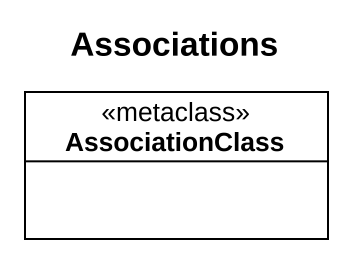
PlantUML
@startuml
title Associations
hide circle
hide empty members
class AssociationClass <<metaclass>> #FFFFFF
@enduml
